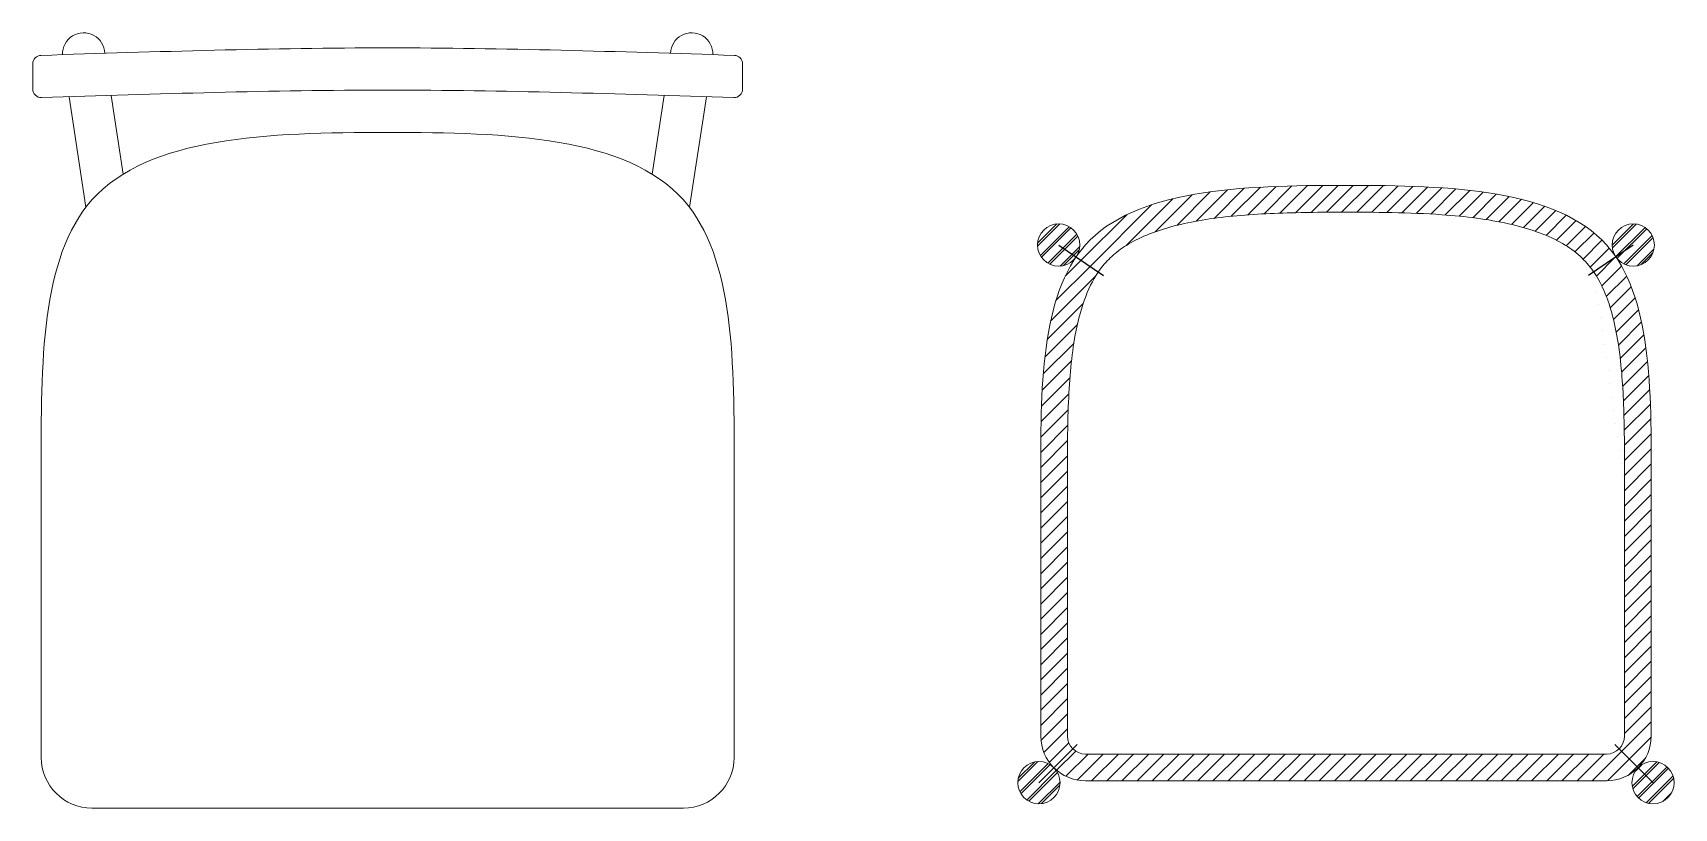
# Model space of a CAD drawing. Header units: millimetres. Extents: x 2639 to 6996, y 1162 to 2339.
# Drawn here: x 2671.9 to 2769, y 1164.1 to 1210 of the extents above; entities that cross this region are included whole.
import ezdxf

# ---------------------------------------------------------------- set-up
doc = ezdxf.new("R2010")
doc.units = ezdxf.units.MM
doc.layers.get('0').update_dxf_attribs({"lineweight": 18})
doc.layers.add('A-FURN', color=8, linetype='Continuous', lineweight=13)
doc.layers.add('Viti', color=3, linetype='Continuous', lineweight=9)
pattern_1 = [(45, (0, 0), (-0.4490128060534577, 0.4490128060534577), [])]

msp = doc.modelspace()

# ---------------------------------------------------------------- hatches: boundary and pattern name
at = {"layer": 'A-FURN'}
h = msp.add_hatch(dxfattribs=at)
h.set_pattern_fill('ANSI31', color=256, scale=0.2)
h.set_pattern_definition(pattern_1)
edge = h.paths.add_edge_path()
edge.add_arc((2766.607585690832, 1197.410710755435), 1.25, 0, 180, ccw=False)
edge.add_arc((2766.607585690832, 1197.410710755435), 1.25, -145.7211146777421, 0, ccw=False)
edge.add_line((2765.574703304107, 1196.706683784933), (2764.264508781335, 1195.813637013598))
edge.add_spline(control_points=[(2764.264508781344, 1195.813637013586), (2764.226146586469, 1195.869918430439), (2764.187106839942, 1195.925045804199), (2763.909776706261, 1196.301909048889), (2763.64879423185, 1196.58242103006), (2763.030984525125, 1197.112542924888), (2762.674470159227, 1197.357448235919), (2761.435313409165, 1198.043893912419), (2760.399445408257, 1198.406232603026), (2758.026253010805, 1198.935498909549), (2756.692402754488, 1199.10314213095), (2754.325365806572, 1199.271517887195), (2753.339016716892, 1199.309642459785), (2751.32463232395, 1199.351097865359), (2750.294096633685, 1199.354752646386), (2748.378636229397, 1199.352046511484), (2747.499443548985, 1199.345345527362), (2745.260724250804, 1199.292815150237), (2743.926238409195, 1199.22574406587), (2741.430231691371, 1198.962635162958), (2740.2690537774, 1198.765864201931), (2738.217119878352, 1198.203488778798), (2737.329571740469, 1197.838126068619), (2736.290039646276, 1197.189014052837), (2736.003076814908, 1196.973516946969), (2735.48966079076, 1196.506766598643), (2735.265127108569, 1196.257531128931), (2735.01898504546, 1195.92244095983), (2734.980879612578, 1195.868577602433), (2734.943417185033, 1195.813606087072)], knot_values=[15.07247627142966, 15.07247627142966, 15.07247627142966, 15.07247627142966, 15.4197082992443, 15.4197082992443, 17.49671015527511, 17.49671015527511, 19.63786149766494, 19.63786149766494, 24.10917411726833, 24.10917411726833, 28.58048673687172, 28.58048673687172, 31.56958429297507, 31.56958429297507, 34.55868184907841, 34.55868184907841, 37.12800270360425, 37.12800270360425, 41.2253570484271, 41.2253570484271, 45.32271139324995, 45.32271139324995, 49.42006573807279, 49.42006573807279, 51.23442979491401, 51.23442979491401, 53.04879385175523, 53.04879385175523, 53.38781547556913, 53.38781547556913, 53.38781547556913, 53.38781547556913], degree=3, periodic=0)
edge.add_line((2734.943417185038, 1195.81360608708), (2733.633177289778, 1196.706683784933))
edge.add_arc((2732.600294903053, 1197.410710755435), 1.25, 180, 325.7211146777421, ccw=False)
edge.add_arc((2732.600294903053, 1197.410710755435), 1.25, 0, 180, ccw=False)
edge.add_arc((2732.600294903053, 1197.410710755435), 1.25, -33.14748586923167, 0, ccw=False)
edge.add_spline(control_points=[(2733.646877189137, 1196.727215679622), (2733.812965061462, 1196.9691279926), (2736.731481645522, 1200.711315012887), (2749.603967864907, 1201.153611416806), (2762.475563509508, 1200.711345612884), (2765.3941877191, 1196.97013175853), (2765.559969292549, 1196.728801757023)], knot_values=[13.30885241879636, 13.30885241879636, 13.30885241879636, 13.30885241879636, 14.34285785638546, 30.15931541986085, 45.97577298333623, 47.00751838077162, 47.00751838077162, 47.00751838077162, 47.00751838077162], degree=3, periodic=0)
edge.add_arc((2766.607585690832, 1197.410710755435), 1.25, 180, 213.0606979381693, ccw=False)
edge = h.paths.add_edge_path()
edge.add_arc((2732.600294903053, 1197.410710755435), 1.25, 0, 180, ccw=False)
edge.add_arc((2732.600294903053, 1197.410710755435), 1.249999999999985, -33.14749170089442, 0, ccw=False)
edge.add_spline(control_points=[(2733.646876925573, 1196.727215295731), (2733.717871736686, 1196.830621529252), (2733.791242385812, 1196.931784341339), (2733.867067774906, 1197.03062922761)], knot_values=[13.30885187184249, 13.30885187184249, 13.30885187184249, 13.30885187184249, 13.75084095740304, 13.75084095740304, 13.75084095740304, 13.75084095740304], degree=3, periodic=0)
edge.add_spline(control_points=[(2733.867067774906, 1197.03062922761), (2733.948176016227, 1197.136360764036), (2734.032092962813, 1197.239440137494), (2734.118915183898, 1197.339776161006)], knot_values=[13.75084095740304, 13.75084095740304, 13.75084095740304, 13.75084095740304, 14.22362399011862, 14.22362399011862, 14.22362399011862, 14.22362399011862], degree=3, periodic=0)
edge.add_spline(control_points=[(2734.118915183898, 1197.339776161006), (2734.140811378096, 1197.365080478592), (2734.237927054168, 1197.475605510316), (2734.338647106984, 1197.58272705409), (2734.418563213626, 1197.663509308231)], knot_values=[14.22362399011862, 14.22362399011862, 14.22362399011862, 14.22362399011862, 14.34285785638546, 14.74803363399115, 14.74803363399115, 14.74803363399115, 14.74803363399115], degree=3, periodic=0)
edge.add_spline(control_points=[(2734.418563213626, 1197.663509308231), (2734.511126623692, 1197.757075939918), (2734.606502681764, 1197.847981855865), (2734.704605738282, 1197.936302337853)], knot_values=[14.74803363399115, 14.74803363399115, 14.74803363399115, 14.74803363399115, 15.21733141671769, 15.21733141671769, 15.21733141671769, 15.21733141671769], degree=3, periodic=0)
edge.add_spline(control_points=[(2734.704605738282, 1197.936302337853), (2734.814990266488, 1198.035679616005), (2734.928827314868, 1198.131783601898), (2735.045994871541, 1198.224721538023)], knot_values=[15.21733141671769, 15.21733141671769, 15.21733141671769, 15.21733141671769, 15.74538034987372, 15.74538034987372, 15.74538034987372, 15.74538034987372], degree=3, periodic=0)
edge.add_spline(control_points=[(2735.045994871541, 1198.224721538023), (2735.150359584329, 1198.30750418952), (2735.25736672496, 1198.387774894693), (2735.366930066876, 1198.465609442479)], knot_values=[15.74538034987372, 15.74538034987372, 15.74538034987372, 15.74538034987372, 16.21572962412569, 16.21572962412569, 16.21572962412569, 16.21572962412569], degree=3, periodic=0)
edge.add_spline(control_points=[(2735.366930066876, 1198.465609442479), (2735.489641772117, 1198.55278467754), (2735.615560016086, 1198.636903958806), (2735.744563654421, 1198.71807376626)], knot_values=[16.21572962412569, 16.21572962412569, 16.21572962412569, 16.21572962412569, 16.74252408378068, 16.74252408378068, 16.74252408378068, 16.74252408378068], degree=3, periodic=0)
edge.add_spline(control_points=[(2735.744563654421, 1198.71807376626), (2735.916761754984, 1198.826421769829), (2736.094457333257, 1198.929514475494), (2736.277362263269, 1199.02760513192)], knot_values=[16.74252408378068, 16.74252408378068, 16.74252408378068, 16.74252408378068, 17.44570584291765, 17.44570584291765, 17.44570584291765, 17.44570584291765], degree=3, periodic=0)
edge.add_spline(control_points=[(2736.277362263269, 1199.02760513192), (2736.483383752201, 1199.13809303996), (2736.696014578219, 1199.242234624849), (2736.914842981719, 1199.34039180318)], knot_values=[17.44570584291765, 17.44570584291765, 17.44570584291765, 17.44570584291765, 18.23775968748987, 18.23775968748987, 18.23775968748987, 18.23775968748987], degree=3, periodic=0)
edge.add_spline(control_points=[(2736.914842981719, 1199.34039180318), (2737.173146234124, 1199.456255731281), (2737.440084724898, 1199.563781437347), (2737.71498124572, 1199.663564154435)], knot_values=[18.23775968748987, 18.23775968748987, 18.23775968748987, 18.23775968748987, 19.17269354827106, 19.17269354827106, 19.17269354827106, 19.17269354827106], degree=3, periodic=0)
edge.add_spline(control_points=[(2737.71498124572, 1199.663564154435), (2738.025905646136, 1199.776424373218), (2738.347010724493, 1199.879379015293), (2738.677316587073, 1199.973289359405)], knot_values=[19.17269354827106, 19.17269354827106, 19.17269354827106, 19.17269354827106, 20.230159642147, 20.230159642147, 20.230159642147, 20.230159642147], degree=3, periodic=0)
edge.add_spline(control_points=[(2738.677316587073, 1199.973289359405), (2738.970998176225, 1200.056786936108), (2739.271953303589, 1200.133134682402), (2739.579493221259, 1200.202937974074)], knot_values=[20.230159642147, 20.230159642147, 20.230159642147, 20.230159642147, 21.17037402556126, 21.17037402556126, 21.17037402556126, 21.17037402556126], degree=3, periodic=0)
edge.add_spline(control_points=[(2739.579493221259, 1200.202937974074), (2740.053491328136, 1200.310522798694), (2740.543131431214, 1200.402561443472), (2741.045891875709, 1200.481270319872)], knot_values=[21.17037402556126, 21.17037402556126, 21.17037402556126, 21.17037402556126, 22.61948619666769, 22.61948619666769, 22.61948619666769, 22.61948619666769], degree=3, periodic=0)
edge.add_spline(control_points=[(2741.045891875709, 1200.481270319872), (2741.880855309466, 1200.611986716568), (2742.752006181998, 1200.705938050394), (2743.647793889268, 1200.773276738467)], knot_values=[22.61948619666769, 22.61948619666769, 22.61948619666769, 22.61948619666769, 25.02611083775859, 25.02611083775859, 25.02611083775859, 25.02611083775859], degree=3, periodic=0)
edge.add_spline(control_points=[(2743.647793889268, 1200.773276738467), (2744.443617371168, 1200.83310085614), (2745.258885864932, 1200.871920521825), (2746.085500216701, 1200.896854496416)], knot_values=[25.02611083775859, 25.02611083775859, 25.02611083775859, 25.02611083775859, 27.16417143622027, 27.16417143622027, 27.16417143622027, 27.16417143622027], degree=3, periodic=0)
edge.add_spline(control_points=[(2746.085500216701, 1200.896854496416), (2747.243043083464, 1200.93177059044), (2748.42283470081, 1200.939457427959), (2749.602634695336, 1200.939463211561)], knot_values=[27.16417143622027, 27.16417143622027, 27.16417143622027, 27.16417143622027, 30.15818767748637, 30.15818767748637, 30.15818767748637, 30.15818767748637], degree=3, periodic=0)
edge.add_spline(control_points=[(2749.602634695336, 1200.939463211561), (2749.603079085193, 1200.939463213739), (2750.783389292236, 1200.939466105403), (2751.963699499278, 1200.931788667807), (2753.121321220568, 1200.896888099292)], knot_values=[30.15818767748637, 30.15818767748637, 30.15818767748637, 30.15818767748637, 30.15931541986085, 33.1534986933891, 33.1534986933891, 33.1534986933891, 33.1534986933891], degree=3, periodic=0)
edge.add_spline(control_points=[(2753.121321220568, 1200.896888099292), (2753.947825792404, 1200.871970219031), (2754.762991437618, 1200.833173875858), (2755.558722528323, 1200.773383408036)], knot_values=[33.1534986933891, 33.1534986933891, 33.1534986933891, 33.1534986933891, 35.2912489782841, 35.2912489782841, 35.2912489782841, 35.2912489782841], degree=3, periodic=0)
edge.add_spline(control_points=[(2755.558722528323, 1200.773383408036), (2756.99397543739, 1200.665539886677), (2758.366001895095, 1200.489396163207), (2759.627297170351, 1200.203197897886)], knot_values=[35.2912489782841, 35.2912489782841, 35.2912489782841, 35.2912489782841, 39.14708966503702, 39.14708966503702, 39.14708966503702, 39.14708966503702], degree=3, periodic=0)
edge.add_spline(control_points=[(2759.627297170351, 1200.203197897886), (2759.934875988905, 1200.133405735776), (2760.235869906479, 1200.057068910776), (2760.529590023636, 1199.97358191391)], knot_values=[39.14708966503702, 39.14708966503702, 39.14708966503702, 39.14708966503702, 40.08737299617368, 40.08737299617368, 40.08737299617368, 40.08737299617368], degree=3, periodic=0)
edge.add_spline(control_points=[(2760.529590023636, 1199.97358191391), (2760.859893199178, 1199.879696549678), (2761.180997822185, 1199.776768975352), (2761.491924192904, 1199.663938082672)], knot_values=[40.08737299617368, 40.08737299617368, 40.08737299617368, 40.08737299617368, 41.14476931342242, 41.14476931342242, 41.14476931342242, 41.14476931342242], degree=3, periodic=0)
edge.add_spline(control_points=[(2761.491924192904, 1199.663938082672), (2761.76685771366, 1199.564168498951), (2762.033833059441, 1199.456655705683), (2762.292172895421, 1199.340804358619)], knot_values=[41.14476931342242, 41.14476931342242, 41.14476931342242, 41.14476931342242, 42.07976138779618, 42.07976138779618, 42.07976138779618, 42.07976138779618], degree=3, periodic=0)
edge.add_spline(control_points=[(2762.292172895421, 1199.340804358619), (2762.51100608563, 1199.242669590622), (2762.723642987691, 1199.138551611064), (2762.929671912999, 1199.028088565761)], knot_values=[42.07976138779618, 42.07976138779618, 42.07976138779618, 42.07976138779618, 42.87176970382107, 42.87176970382107, 42.87176970382107, 42.87176970382107], degree=3, periodic=0)
edge.add_spline(control_points=[(2762.929671912999, 1199.028088565761), (2763.112603931724, 1198.930008998334), (2763.290326504143, 1198.826927252395), (2763.462551457159, 1198.718590037861)], knot_values=[42.87176970382107, 42.87176970382107, 42.87176970382107, 42.87176970382107, 43.5749897972154, 43.5749897972154, 43.5749897972154, 43.5749897972154], degree=3, periodic=0)
edge.add_spline(control_points=[(2763.462551457159, 1198.718590037861), (2763.591561460948, 1198.637436963275), (2763.717486648511, 1198.553334947773), (2763.840205894406, 1198.466177528004)], knot_values=[43.5749897972154, 43.5749897972154, 43.5749897972154, 43.5749897972154, 44.10175682675631, 44.10175682675631, 44.10175682675631, 44.10175682675631], degree=3, periodic=0)
edge.add_spline(control_points=[(2763.840205894406, 1198.466177528004), (2763.949786972284, 1198.388351071902), (2764.056811811516, 1198.308088407262), (2764.161194173037, 1198.225313734154)], knot_values=[44.10175682675631, 44.10175682675631, 44.10175682675631, 44.10175682675631, 44.57212884107855, 44.57212884107855, 44.57212884107855, 44.57212884107855], degree=3, periodic=0)
edge.add_spline(control_points=[(2764.161194173037, 1198.225313734154), (2764.278370462986, 1198.132393541938), (2764.392216811594, 1198.036307820336), (2764.502611223893, 1197.936949341726)], knot_values=[44.57212884107855, 44.57212884107855, 44.57212884107855, 44.57212884107855, 45.1001533725304, 45.1001533725304, 45.1001533725304, 45.1001533725304], degree=3, periodic=0)
edge.add_spline(control_points=[(2764.502611223893, 1197.936949341726), (2764.600731781853, 1197.848637721996), (2764.696125318019, 1197.75774063171), (2764.788706171878, 1197.66418277946)], knot_values=[45.1001533725304, 45.1001533725304, 45.1001533725304, 45.1001533725304, 45.56947116284071, 45.56947116284071, 45.56947116284071, 45.56947116284071], degree=3, periodic=0)
edge.add_spline(control_points=[(2764.788706171878, 1197.66418277946), (2764.868856062299, 1197.583187073616), (2764.969587112092, 1197.476069374026), (2765.066713552013, 1197.365547966352), (2765.088409479002, 1197.340482239223)], knot_values=[45.56947116284071, 45.56947116284071, 45.56947116284071, 45.56947116284071, 45.97577298333623, 46.09389776567021, 46.09389776567021, 46.09389776567021, 46.09389776567021], degree=3, periodic=0)
edge.add_spline(control_points=[(2765.088409479002, 1197.340482239223), (2765.175240630477, 1197.240164518286), (2765.259166595486, 1197.13710353053), (2765.340283927582, 1197.031390448125)], knot_values=[46.09389776567021, 46.09389776567021, 46.09389776567021, 46.09389776567021, 46.56665520410539, 46.56665520410539, 46.56665520410539, 46.56665520410539], degree=3, periodic=0)
edge.add_spline(control_points=[(2765.340283927582, 1197.031390448125), (2765.415928733083, 1196.932809228173), (2765.489131087441, 1196.83192168632), (2765.559969291173, 1196.728801759025)], knot_values=[46.56665520410539, 46.56665520410539, 46.56665520410539, 46.56665520410539, 47.00751837791827, 47.00751837791827, 47.00751837791827, 47.00751837791827], degree=3, periodic=0)
edge.add_arc((2766.607585690832, 1197.410710755435), 1.25, 180, 213.0606979207556, ccw=False)
edge.add_arc((2766.607585690832, 1197.410710755435), 1.25, 0, 180, ccw=False)
edge.add_arc((2766.607585690832, 1197.410710755435), 1.25, -144.5021920507956, 0, ccw=False)
edge.add_spline(control_points=[(2765.5899135226, 1196.684870994877), (2765.598508146057, 1196.672163399445), (2765.607067469075, 1196.659422471033), (2765.61559163553, 1196.646648345497)], knot_values=[47.06993234735506, 47.06993234735506, 47.06993234735506, 47.06993234735506, 47.1239302469338, 47.1239302469338, 47.1239302469338, 47.1239302469338], degree=3, periodic=0)
edge.add_spline(control_points=[(2765.61559163553, 1196.646648345497), (2765.751047581147, 1196.443657089621), (2765.877625862437, 1196.232282963222), (2765.995903806835, 1196.013071116577)], knot_values=[47.1239302469338, 47.1239302469338, 47.1239302469338, 47.1239302469338, 47.98200083811736, 47.98200083811736, 47.98200083811736, 47.98200083811736], degree=3, periodic=0)
edge.add_spline(control_points=[(2765.995903806835, 1196.013071116577), (2766.107860236964, 1195.80557532421), (2766.212379864261, 1195.591057216858), (2766.309952307452, 1195.369979124504)], knot_values=[47.98200083811736, 47.98200083811736, 47.98200083811736, 47.98200083811736, 48.79421076175641, 48.79421076175641, 48.79421076175641, 48.79421076175641], degree=3, periodic=0)
edge.add_spline(control_points=[(2766.309952307452, 1195.369979124504), (2766.424949795815, 1195.109419641502), (2766.530297198728, 1194.839747917504), (2766.626796086358, 1194.561720847417)], knot_values=[48.79421076175641, 48.79421076175641, 48.79421076175641, 48.79421076175641, 49.7514697806743, 49.7514697806743, 49.7514697806743, 49.7514697806743], degree=3, periodic=0)
edge.add_spline(control_points=[(2766.626796086358, 1194.561720847417), (2766.847099168369, 1193.926996220775), (2767.021284625032, 1193.248724320011), (2767.158889995694, 1192.535911112741)], knot_values=[49.7514697806743, 49.7514697806743, 49.7514697806743, 49.7514697806743, 51.9368536470438, 51.9368536470438, 51.9368536470438, 51.9368536470438], degree=3, periodic=0)
edge.add_spline(control_points=[(2767.158889995694, 1192.535911112741), (2767.242740577355, 1192.101554504729), (2767.313008458898, 1191.654372224083), (2767.371851625353, 1191.196401981223)], knot_values=[51.9368536470438, 51.9368536470438, 51.9368536470438, 51.9368536470438, 53.2685292020406, 53.2685292020406, 53.2685292020406, 53.2685292020406], degree=3, periodic=0)
edge.add_spline(control_points=[(2767.371851625353, 1191.196401981223), (2767.480754404636, 1190.34882297961), (2767.550525256846, 1189.464293056473), (2767.594843902158, 1188.555729497118)], knot_values=[53.2685292020406, 53.2685292020406, 53.2685292020406, 53.2685292020406, 55.73310032859915, 55.73310032859915, 55.73310032859915, 55.73310032859915], degree=3, periodic=0)
edge.add_spline(control_points=[(2767.594843902158, 1188.555729497118), (2767.629399430632, 1187.847316734832), (2767.648481494362, 1187.124292916453), (2767.658574502364, 1186.392781044516)], knot_values=[55.73310032859915, 55.73310032859915, 55.73310032859915, 55.73310032859915, 57.65474204715488, 57.65474204715488, 57.65474204715488, 57.65474204715488], degree=3, periodic=0)
edge.add_spline(control_points=[(2767.658574502364, 1186.392781044516), (2767.672566002777, 1185.378717778473), (2767.669283165028, 1184.34834295403), (2767.66600032728, 1183.317968129586)], knot_values=[57.65474204715488, 57.65474204715488, 57.65474204715488, 57.65474204715488, 60.31863083972168, 60.31863083972168, 60.31863083972168, 60.31863083972168], degree=3, periodic=0)
edge.add_line((2767.66600032728, 1183.317968129585), (2767.66600032728, 1168.33969730713))
edge.add_arc((2765.022776064739, 1168.339661375561), 2.643224262786247, -44.99907534517803, 0.000778869678981664, ccw=False)
edge.add_arc((2767.775737272679, 1165.586772030234), 1.25, 0, 135.0003739109301, ccw=False)
edge.add_arc((2767.775737272679, 1165.586772030234), 1.25, -180, 0, ccw=False)
edge.add_arc((2767.775737272679, 1165.586772030234), 1.25, 135.001164559225, 180, ccw=False)
edge.add_line((2766.891835831099, 1166.470637541255), (2766.891817864907, 1166.470655506717))
edge.add_arc((2765.022776064494, 1168.33969730713), 2.643224262786247, 270, 315.0000000000035, ccw=False)
edge.add_line((2765.022776064494, 1165.696473044344), (2734.18515966532, 1165.696473044344))
edge.add_arc((2734.18515966532, 1168.33969730713), 2.643224262786247, 225.000000000007, 270, ccw=False)
edge.add_arc((2731.432234388424, 1165.586772030234), 1.25, 0, 44.99999999999261, ccw=False)
edge.add_arc((2731.432234388424, 1165.586772030234), 1.25, -180, 0, ccw=False)
edge.add_arc((2731.432234388424, 1165.586772030234), 1.25, 44.99999999999261, 180, ccw=False)
edge.add_arc((2734.18515966532, 1168.33969730713), 2.643224262786247, 179.9999999999951, 225.000000000007, ccw=False)
edge.add_line((2731.541935402534, 1168.33969730713), (2731.541935402534, 1183.317968129586))
edge.add_spline(control_points=[(2731.541935402534, 1183.317968129586), (2731.538652173053, 1184.34846590597), (2731.535368943573, 1185.378963682353), (2731.549366236897, 1186.393144060391)], knot_values=[0, 0, 0, 0, 2.664206667466828, 2.664206667466828, 2.664206667466828, 2.664206667466828], degree=3, periodic=0)
edge.add_spline(control_points=[(2731.549366236897, 1186.393144060391), (2731.559461707207, 1187.124616042854), (2731.578546394469, 1187.847599819522), (2731.613103721635, 1188.555973318965)], knot_values=[2.664206667466828, 2.664206667466828, 2.664206667466828, 2.664206667466828, 4.585750975502756, 4.585750975502756, 4.585750975502756, 4.585750975502756], degree=3, periodic=0)
edge.add_spline(control_points=[(2731.613103721635, 1188.555973318965), (2731.65743670248, 1189.464733091693), (2731.727234349983, 1190.349447462885), (2731.836185443397, 1191.197190593058)], knot_values=[4.585750975502756, 4.585750975502756, 4.585750975502756, 4.585750975502756, 7.050866017259247, 7.050866017259247, 7.050866017259247, 7.050866017259247], degree=3, periodic=0)
edge.add_spline(control_points=[(2731.836185443397, 1191.197190593058), (2731.895038030325, 1191.655119694063), (2731.96531513612, 1192.102261018137), (2732.049174339319, 1192.536577238699)], knot_values=[7.050866017259247, 7.050866017259247, 7.050866017259247, 7.050866017259247, 8.382457952087425, 8.382457952087425, 8.382457952087425, 8.382457952087425], degree=3, periodic=0)
edge.add_spline(control_points=[(2732.049174339319, 1192.536577238699), (2732.114816704011, 1192.876546409093), (2732.188781185618, 1193.20865729312), (2732.27210260952, 1193.531932741064)], knot_values=[8.382457952087425, 8.382457952087425, 8.382457952087425, 8.382457952087425, 9.424786522736147, 9.424786522736147, 9.424786522736147, 9.424786522736147], degree=3, periodic=0)
edge.add_spline(control_points=[(2732.27210260952, 1193.531932741064), (2732.363493690418, 1193.886517327257), (2732.466141915083, 1194.230472183023), (2732.581412836209, 1194.562507864311)], knot_values=[9.424786522736147, 9.424786522736147, 9.424786522736147, 9.424786522736147, 10.56806432886762, 10.56806432886762, 10.56806432886762, 10.56806432886762], degree=3, periodic=0)
edge.add_spline(control_points=[(2732.581412836209, 1194.562507864311), (2732.677923305561, 1194.840504423459), (2732.783282108086, 1195.110145808479), (2732.898290686442, 1195.370675244863)], knot_values=[10.56806432886762, 10.56806432886762, 10.56806432886762, 10.56806432886762, 11.5252725873931, 11.5252725873931, 11.5252725873931, 11.5252725873931], degree=3, periodic=0)
edge.add_spline(control_points=[(2732.898290686442, 1195.370675244863), (2732.995899534707, 1195.591788996448), (2733.100459188394, 1195.806339343549), (2733.212459594741, 1196.013863645978)], knot_values=[11.5252725873931, 11.5252725873931, 11.5252725873931, 11.5252725873931, 12.33766412375133, 12.33766412375133, 12.33766412375133, 12.33766412375133], degree=3, periodic=0)
edge.add_spline(control_points=[(2733.212459594741, 1196.013863645978), (2733.330615572359, 1196.232793537687), (2733.457052669775, 1196.443903855182), (2733.592346138299, 1196.646651408607)], knot_values=[12.33766412375133, 12.33766412375133, 12.33766412375133, 12.33766412375133, 13.19470490884409, 13.19470490884409, 13.19470490884409, 13.19470490884409], degree=3, periodic=0)
edge.add_spline(control_points=[(2733.592346138299, 1196.646651408607), (2733.60121630866, 1196.659944033587), (2733.610124547548, 1196.673200711777), (2733.619071017078, 1196.686421290099)], knot_values=[13.19470490884409, 13.19470490884409, 13.19470490884409, 13.19470490884409, 13.25089459673851, 13.25089459673851, 13.25089459673851, 13.25089459673851], degree=3, periodic=0)
edge.add_spline(control_points=[(2733.632941559553, 1196.706844461927), (2733.628307864828, 1196.70004635114), (2733.623684358079, 1196.693238620201), (2733.619071017078, 1196.686421290099)], knot_values=[13.25089459673851, 13.25089459673851, 13.25089459673851, 13.25089459673851, 13.27986939961071, 13.27986939961071, 13.27986939961071, 13.27986939961071], degree=3, periodic=0)
edge.add_arc((2732.600294903053, 1197.410710755435), 1.250000000000097, 180, 324.589427700539, ccw=False)
edge = h.paths.add_edge_path(flags=16)
edge.add_spline(control_points=[(2766.08007381895, 1183.323020989267), (2766.081259123612, 1183.695049148294), (2766.082439495218, 1184.065927799484), (2766.084193066924, 1185.815043463482), (2766.073894997824, 1187.168652648605), (2765.950350756359, 1189.733390211606), (2765.836438625889, 1190.944418970784), (2765.442432889457, 1193.122463103319), (2765.161534372694, 1194.086901792987), (2764.629904399927, 1195.22425532067), (2764.455613754167, 1195.533265708628), (2764.264508781344, 1195.813637013586)], knot_values=[53.38781547556913, 53.38781547556913, 53.38781547556913, 53.38781547556913, 54.47946670329813, 54.47946670329813, 58.56315030420393, 58.56315030420393, 62.64683390510973, 62.64683390510973, 66.73051750601553, 66.73051750601553, 68.46028733423171, 68.46028733423171, 68.46028733423171, 68.46028733423171], degree=3, periodic=0)
edge.add_line((2766.080065769609, 1183.320389191092), (2766.080065769609, 1168.33969730713))
edge.add_arc((2765.022776064494, 1168.33969730713), 1.057289705114613, -90, 0, ccw=False)
edge.add_line((2765.022776064494, 1167.282407602016), (2734.18515966532, 1167.282407602016))
edge.add_arc((2734.18515966532, 1168.33969730713), 1.057289705114613, 180, 270, ccw=False)
edge.add_line((2733.127869960205, 1168.33969730713), (2733.127869960206, 1183.32037398481))
edge.add_spline(control_points=[(2733.127861910865, 1183.323020989267), (2733.126318823627, 1183.807345334302), (2733.124785615671, 1184.289724316603), (2733.125532247897, 1185.725819196307), (2733.133222856942, 1186.668582964998), (2733.206485406122, 1189.021926666526), (2733.303967958505, 1190.388992144391), (2733.660747779804, 1192.646703285146), (2733.891742917046, 1193.577212353607), (2734.412536253484, 1194.916770736485), (2734.659512161791, 1195.397010303805), (2734.943417185033, 1195.813606087071)], knot_values=[0, 0, 0, 0, 1.42116464318036, 1.42116464318036, 4.26349392954108, 4.26349392954108, 8.74579191575409, 8.74579191575409, 12.50323694830795, 12.50323694830795, 15.07247627142856, 15.07247627142856, 15.07247627142856, 15.07247627142856], degree=3, periodic=0)
edge.add_spline(control_points=[(2734.943417185033, 1195.813606087071), (2734.980879612578, 1195.868577602432), (2735.01898504546, 1195.922440959829), (2735.265127108569, 1196.257531128931), (2735.48966079076, 1196.506766598643), (2736.003076814908, 1196.973516946969), (2736.290039646276, 1197.189014052837), (2737.329571740469, 1197.838126068619), (2738.217119878352, 1198.203488778798), (2740.2690537774, 1198.765864201931), (2741.430231691371, 1198.962635162958), (2743.926238409195, 1199.22574406587), (2745.260724250804, 1199.292815150237), (2747.499443548985, 1199.345345527362), (2748.378636229397, 1199.352046511484), (2750.294096633685, 1199.354752646386), (2751.32463232395, 1199.351097865359), (2753.339016716892, 1199.309642459785), (2754.325365806572, 1199.271517887195), (2756.692402754488, 1199.10314213095), (2758.026253010805, 1198.935498909549), (2760.399445408257, 1198.406232603026), (2761.435313409165, 1198.043893912419), (2762.674470159227, 1197.357448235919), (2763.030984525125, 1197.112542924888), (2763.64879423185, 1196.58242103006), (2763.909776706261, 1196.301909048889), (2764.187106839942, 1195.925045804199), (2764.226146586469, 1195.869918430439), (2764.264508781344, 1195.813637013586)], knot_values=[15.07247627142856, 15.07247627142856, 15.07247627142856, 15.07247627142856, 15.41149789524356, 15.41149789524356, 17.22586195208478, 17.22586195208478, 19.040226008926, 19.040226008926, 23.13758035374885, 23.13758035374885, 27.2349346985717, 27.2349346985717, 31.33228904339454, 31.33228904339454, 33.90160989792038, 33.90160989792038, 36.89070745402373, 36.89070745402373, 39.87980501012707, 39.87980501012707, 44.35111762973046, 44.35111762973046, 48.82243024933385, 48.82243024933385, 50.96358159172368, 50.96358159172368, 53.04058344775449, 53.04058344775449, 53.38781547556913, 53.38781547556913, 53.38781547556913, 53.38781547556913], degree=3, periodic=0)
h = msp.add_hatch(dxfattribs=at)
h.set_pattern_fill('ANSI31', color=256, scale=0.2)
h.set_pattern_definition(pattern_1)
edge = h.paths.add_edge_path()
edge.add_arc((2732.600294903053, 1197.410710755435), 1.25, 0, 180, ccw=False)
edge.add_arc((2732.600294903053, 1197.410710755435), 1.25, -33.14748586923167, 0, ccw=False)
edge.add_spline(control_points=[(2733.646877189137, 1196.727215679622), (2733.812965061462, 1196.9691279926), (2736.731481645522, 1200.711315012887), (2749.603967864907, 1201.153611416806), (2762.475563509508, 1200.711345612884), (2765.3941877191, 1196.97013175853), (2765.559969292549, 1196.728801757023)], knot_values=[13.30885241879636, 13.30885241879636, 13.30885241879636, 13.30885241879636, 14.34285785638546, 30.15931541986085, 45.97577298333623, 47.00751838077162, 47.00751838077162, 47.00751838077162, 47.00751838077162], degree=3, periodic=0)
edge.add_arc((2766.607585690832, 1197.410710755435), 1.25, 180, 213.0606979381693, ccw=False)
edge.add_arc((2766.607585690832, 1197.410710755435), 1.25, 0, 180, ccw=False)
edge.add_arc((2766.607585690832, 1197.410710755435), 1.25, -145.7211146777421, 0, ccw=False)
edge.add_line((2765.574703304107, 1196.706683784933), (2764.264508781335, 1195.813637013598))
edge.add_spline(control_points=[(2764.264508781344, 1195.813637013586), (2764.226146586469, 1195.869918430439), (2764.187106839942, 1195.925045804199), (2763.909776706261, 1196.301909048889), (2763.64879423185, 1196.58242103006), (2763.030984525125, 1197.112542924888), (2762.674470159227, 1197.357448235919), (2761.435313409165, 1198.043893912419), (2760.399445408257, 1198.406232603026), (2758.026253010805, 1198.935498909549), (2756.692402754488, 1199.10314213095), (2754.325365806572, 1199.271517887195), (2753.339016716892, 1199.309642459785), (2751.32463232395, 1199.351097865359), (2750.294096633685, 1199.354752646386), (2748.378636229397, 1199.352046511484), (2747.499443548985, 1199.345345527362), (2745.260724250804, 1199.292815150237), (2743.926238409195, 1199.22574406587), (2741.430231691371, 1198.962635162958), (2740.2690537774, 1198.765864201931), (2738.217119878352, 1198.203488778798), (2737.329571740469, 1197.838126068619), (2736.290039646276, 1197.189014052837), (2736.003076814908, 1196.973516946969), (2735.48966079076, 1196.506766598643), (2735.265127108569, 1196.257531128931), (2735.01898504546, 1195.92244095983), (2734.980879612578, 1195.868577602433), (2734.943417185033, 1195.813606087072)], knot_values=[15.07247627142966, 15.07247627142966, 15.07247627142966, 15.07247627142966, 15.4197082992443, 15.4197082992443, 17.49671015527511, 17.49671015527511, 19.63786149766494, 19.63786149766494, 24.10917411726833, 24.10917411726833, 28.58048673687172, 28.58048673687172, 31.56958429297507, 31.56958429297507, 34.55868184907841, 34.55868184907841, 37.12800270360425, 37.12800270360425, 41.2253570484271, 41.2253570484271, 45.32271139324995, 45.32271139324995, 49.42006573807279, 49.42006573807279, 51.23442979491401, 51.23442979491401, 53.04879385175523, 53.04879385175523, 53.38781547556913, 53.38781547556913, 53.38781547556913, 53.38781547556913], degree=3, periodic=0)
edge.add_line((2734.943417185038, 1195.81360608708), (2733.633177289778, 1196.706683784933))
edge.add_arc((2732.600294903053, 1197.410710755435), 1.25, 180, 325.7211146777421, ccw=False)
h = msp.add_hatch(dxfattribs=at)
h.set_pattern_fill('ANSI31', color=256, scale=0.2)
h.set_pattern_definition([(45, (90.05307755685362, -203.7767211882542), (-0.4490128060534577, 0.4490128060534577), [])])
edge = h.paths.add_edge_path()
edge.add_arc((2732.600294903053, 1197.410710755435), 1.25, 0, 180)
edge.add_arc((2732.600294903053, 1197.410710755435), 1.25, 180, 324.5894276959521)
edge.add_spline(control_points=[(2733.619071018064, 1196.686421291557), (2733.623684358738, 1196.693238621172), (2733.628307865157, 1196.700046351625), (2733.632941559552, 1196.706844461927)], knot_values=[13.25089459880571, 13.25089459880571, 13.25089459880571, 13.25089459880571, 13.27986939961071, 13.27986939961071, 13.27986939961071, 13.27986939961071], degree=3, periodic=0)
edge.add_spline(control_points=[(2733.632941559552, 1196.706844461927), (2733.637576568242, 1196.713644500437), (2733.642221770688, 1196.720434913338), (2733.646877189137, 1196.727215679621)], knot_values=[13.27986939961071, 13.27986939961071, 13.27986939961071, 13.27986939961071, 13.30885241879636, 13.30885241879636, 13.30885241879636, 13.30885241879636], degree=3, periodic=0)
edge.add_arc((2732.600294903053, 1197.410710755435), 1.25, 326.8525140484561, 360)
edge = h.paths.add_edge_path()
edge.add_arc((2766.607585690832, 1197.410710755435), 1.25, 180, 213.0606979617374)
edge.add_spline(control_points=[(2765.55996929255, 1196.728801757023), (2765.564983591486, 1196.721502388675), (2765.569986044729, 1196.714191834849), (2765.57497668005, 1196.706870121768)], knot_values=[47.00751838077162, 47.00751838077162, 47.00751838077162, 47.00751838077162, 47.03872498438539, 47.03872498438539, 47.03872498438539, 47.03872498438539], degree=3, periodic=0)
edge.add_spline(control_points=[(2765.57497668005, 1196.706870121768), (2765.579967436807, 1196.699548230527), (2765.584946375067, 1196.692215179489), (2765.589913522602, 1196.684870994877)], knot_values=[47.03872498438539, 47.03872498438539, 47.03872498438539, 47.03872498438539, 47.06993234735506, 47.06993234735506, 47.06993234735506, 47.06993234735506], degree=3, periodic=0)
edge.add_arc((2766.607585690832, 1197.410710755435), 1.25, 215.4978079523071, 360)
edge.add_arc((2766.607585690832, 1197.410710755435), 1.25, 0, 180)
h.paths.add_polyline_path([(2732.682234388424, 1165.586772030234, 1), (2730.182234388424, 1165.586772030234, 1)])
h.paths.add_polyline_path([(2766.525737272679, 1165.586772030234, 1), (2769.025737272679, 1165.586772030234, 1)])

# ---------------------------------------------------------------- linework, layer by layer
for p, q in [((2673.65060567199, 1208.677479509271), (2673.649805292305, 1208.682698386477)), ((2712.13090495239, 1208.677479509268), (2712.131705332076, 1208.682698386482)), ((2671.890755312152, 1206.634579253879), (2671.890755312152, 1208.136171427295)), ((2713.890755312151, 1206.634579253879), (2713.890755312151, 1208.136171427295)), ((2675.035316475552, 1199.648470175437), (2674.032403749368, 1206.187964445611)), ((2677.228603444564, 1201.598771374647), (2676.524152796456, 1206.267543345001)), ((2708.552907179842, 1201.598771374584), (2709.257357827858, 1206.267543345001)), ((2710.746194148867, 1199.648470175286), (2711.74910687503, 1206.187964445608)), ((2672.390755312152, 1184.077632677238), (2672.390755312152, 1167.077632677238)), ((2713.390755312152, 1184.077632677238), (2713.390755312152, 1167.077632677238)), ((2731.541935402534, 1183.317968129586), (2731.541935402534, 1168.33969730713)), ((2733.127869960206, 1183.317968129586), (2733.127869960206, 1168.33969730713)), ((2766.080065769609, 1183.317968129586), (2766.080065769609, 1168.33969730713)), ((2767.66600032728, 1183.317968129586), (2767.66600032728, 1168.33969730713)), ((2734.18515966532, 1167.282407602016), (2765.022776064494, 1167.282407602016)), ((2734.18515966532, 1165.696473044344), (2765.022776064494, 1165.696473044344)), ((2675.390755312152, 1164.077632677238), (2710.390755312152, 1164.077632677238))]:
    msp.add_line(p, q)
for centre in [(2732.600294903053, 1197.410710755435), (2766.607585690832, 1197.410710755435), (2731.432234388424, 1165.586772030234), (2767.775737272679, 1165.586772030234)]:
    msp.add_circle(centre, 1.25)
for centre, radius, start, end in [((2674.899250486899, 1208.719936885429), 1.25000000003925, 1.634574303139627, 181.7071396357924), ((2710.882260137422, 1208.719936885431), 1.250000000099163, 358.2928603643902, 178.365425696704), ((2672.390755312152, 1208.136171427295), 0.5, 91.87081649593425, 180.000000000013), ((2713.390755312151, 1208.136171427295), 0.5, 359.999999999987, 88.12918350406575), ((2672.390755312152, 1206.634579253879), 0.5, 180.000000000013, 271.8791944686808), ((2713.390755312151, 1206.63457925388), 0.5, 268.1208055313192, 359.999999999974), ((2734.18515966532, 1168.33969730713), 2.643224262786335, 180, 270), ((2734.18515966532, 1168.33969730713), 1.057289705114536, 180, 270), ((2765.022776064494, 1168.33969730713), 2.643224262786335, 270, 0), ((2765.022776064494, 1168.33969730713), 1.057289705114536, 270, 0), ((2675.390755312152, 1167.077632677238), 3, 180, 270), ((2710.390755312152, 1167.077632677238), 3, 270, 0)]:
    msp.add_arc(centre, radius, start, end)
for points in [[(2713.407078365105, 1208.635904914208), (2706.568304014121, 1208.859283332496), (2692.890755312152, 1209.295982021981), (2679.213206610182, 1208.859283332496), (2672.374432259197, 1208.635904914208)], [(2672.407151437565, 1206.134848159118), (2679.23501939576, 1206.358869799002), (2692.890755312151, 1206.796159985531), (2706.546491228542, 1206.358869799002), (2713.374359186738, 1206.134848159118)]]:
    msp.add_open_spline(points, degree=3)
for points in [[(2672.390755312152, 1184.077632677238), (2675.390755312152, 1200.077632677238), (2692.890755312152, 1204.077632677238), (2710.390755312152, 1200.077632677238), (2713.390755312152, 1184.077632677238)], [(2731.541935402534, 1183.317968129586), (2734.18515966532, 1197.41516419778), (2749.603967864907, 1200.939463214828), (2765.022776064494, 1197.41516419778), (2767.66600032728, 1183.317968129586)]]:
    msp.add_spline(points, degree=3)
msp.add_open_spline([(2733.127861910865, 1183.323020989267), (2733.126318823627, 1183.807345334302), (2733.124785615671, 1184.289724316603), (2733.125532247897, 1185.725819196307), (2733.133222856942, 1186.668582964998), (2733.206485406122, 1189.021926666526), (2733.303967958505, 1190.388992144391), (2733.660747779804, 1192.646703285146), (2733.891742917046, 1193.577212353607), (2734.44044347829, 1194.98855229419), (2734.725308964442, 1195.522639453308), (2735.265127108569, 1196.257531128931), (2735.48966079076, 1196.506766598643), (2736.003076814908, 1196.973516946969), (2736.290039646276, 1197.189014052837), (2737.329571740469, 1197.838126068619), (2738.217119878352, 1198.203488778798), (2740.2690537774, 1198.765864201931), (2741.430231691371, 1198.962635162958), (2743.926238409195, 1199.22574406587), (2745.260724250804, 1199.292815150237), (2747.499443548985, 1199.345345527362), (2748.378636229397, 1199.352046511484), (2750.294096633685, 1199.354752646386), (2751.32463232395, 1199.351097865359), (2753.339016716892, 1199.309642459785), (2754.325365806572, 1199.271517887195), (2756.692402754488, 1199.10314213095), (2758.026253010805, 1198.935498909549), (2760.399445408257, 1198.406232603026), (2761.435313409165, 1198.043893912419), (2762.674470159227, 1197.357448235919), (2763.030984525125, 1197.112542924888), (2763.64879423185, 1196.58242103006), (2763.909776706261, 1196.301909048889), (2764.384990922371, 1195.656141605485), (2764.59815064878, 1195.292188361947), (2765.161534372694, 1194.086901792987), (2765.442432889457, 1193.122463103319), (2765.836438625889, 1190.944418970784), (2765.950350756359, 1189.733390211606), (2766.073894997824, 1187.168652648605), (2766.084193066924, 1185.815043463482), (2766.082439495218, 1184.065927799484), (2766.081259123612, 1183.695049148294), (2766.08007381895, 1183.323020989267)], degree=3, knots=[0, 0, 0, 0, 1.42116464318036, 1.42116464318036, 4.26349392954108, 4.26349392954108, 8.74579191575409, 8.74579191575409, 12.50323694830795, 12.50323694830795, 15.41149789524356, 15.41149789524356, 17.22586195208478, 17.22586195208478, 19.040226008926, 19.040226008926, 23.13758035374885, 23.13758035374885, 27.2349346985717, 27.2349346985717, 31.33228904339454, 31.33228904339454, 33.90160989792038, 33.90160989792038, 36.89070745402373, 36.89070745402373, 39.87980501012707, 39.87980501012707, 44.35111762973046, 44.35111762973046, 48.82243024933385, 48.82243024933385, 50.96358159172368, 50.96358159172368, 53.04058344775449, 53.04058344775449, 55.1175853037853, 55.1175853037853, 59.2012689046911, 59.2012689046911, 63.28495250559691, 63.28495250559691, 67.3686361065027, 67.3686361065027, 68.46028733423171, 68.46028733423171, 68.46028733423171, 68.46028733423171])
at = {"layer": 'Viti', "lineweight": -3}
for p, q in [((2732.600294903053, 1197.410710755435), (2735.244473813069, 1195.608401710952)), ((2766.607585690832, 1197.410710755435), (2763.963406780816, 1195.608401710952)), ((2731.432234388424, 1165.586772030234), (2733.694976088221, 1167.849513730031)), ((2767.775737272679, 1165.586772030234), (2765.512949582235, 1167.849467738449))]:
    msp.add_line(p, q, dxfattribs=at)

doc.saveas('drawing.dxf')
